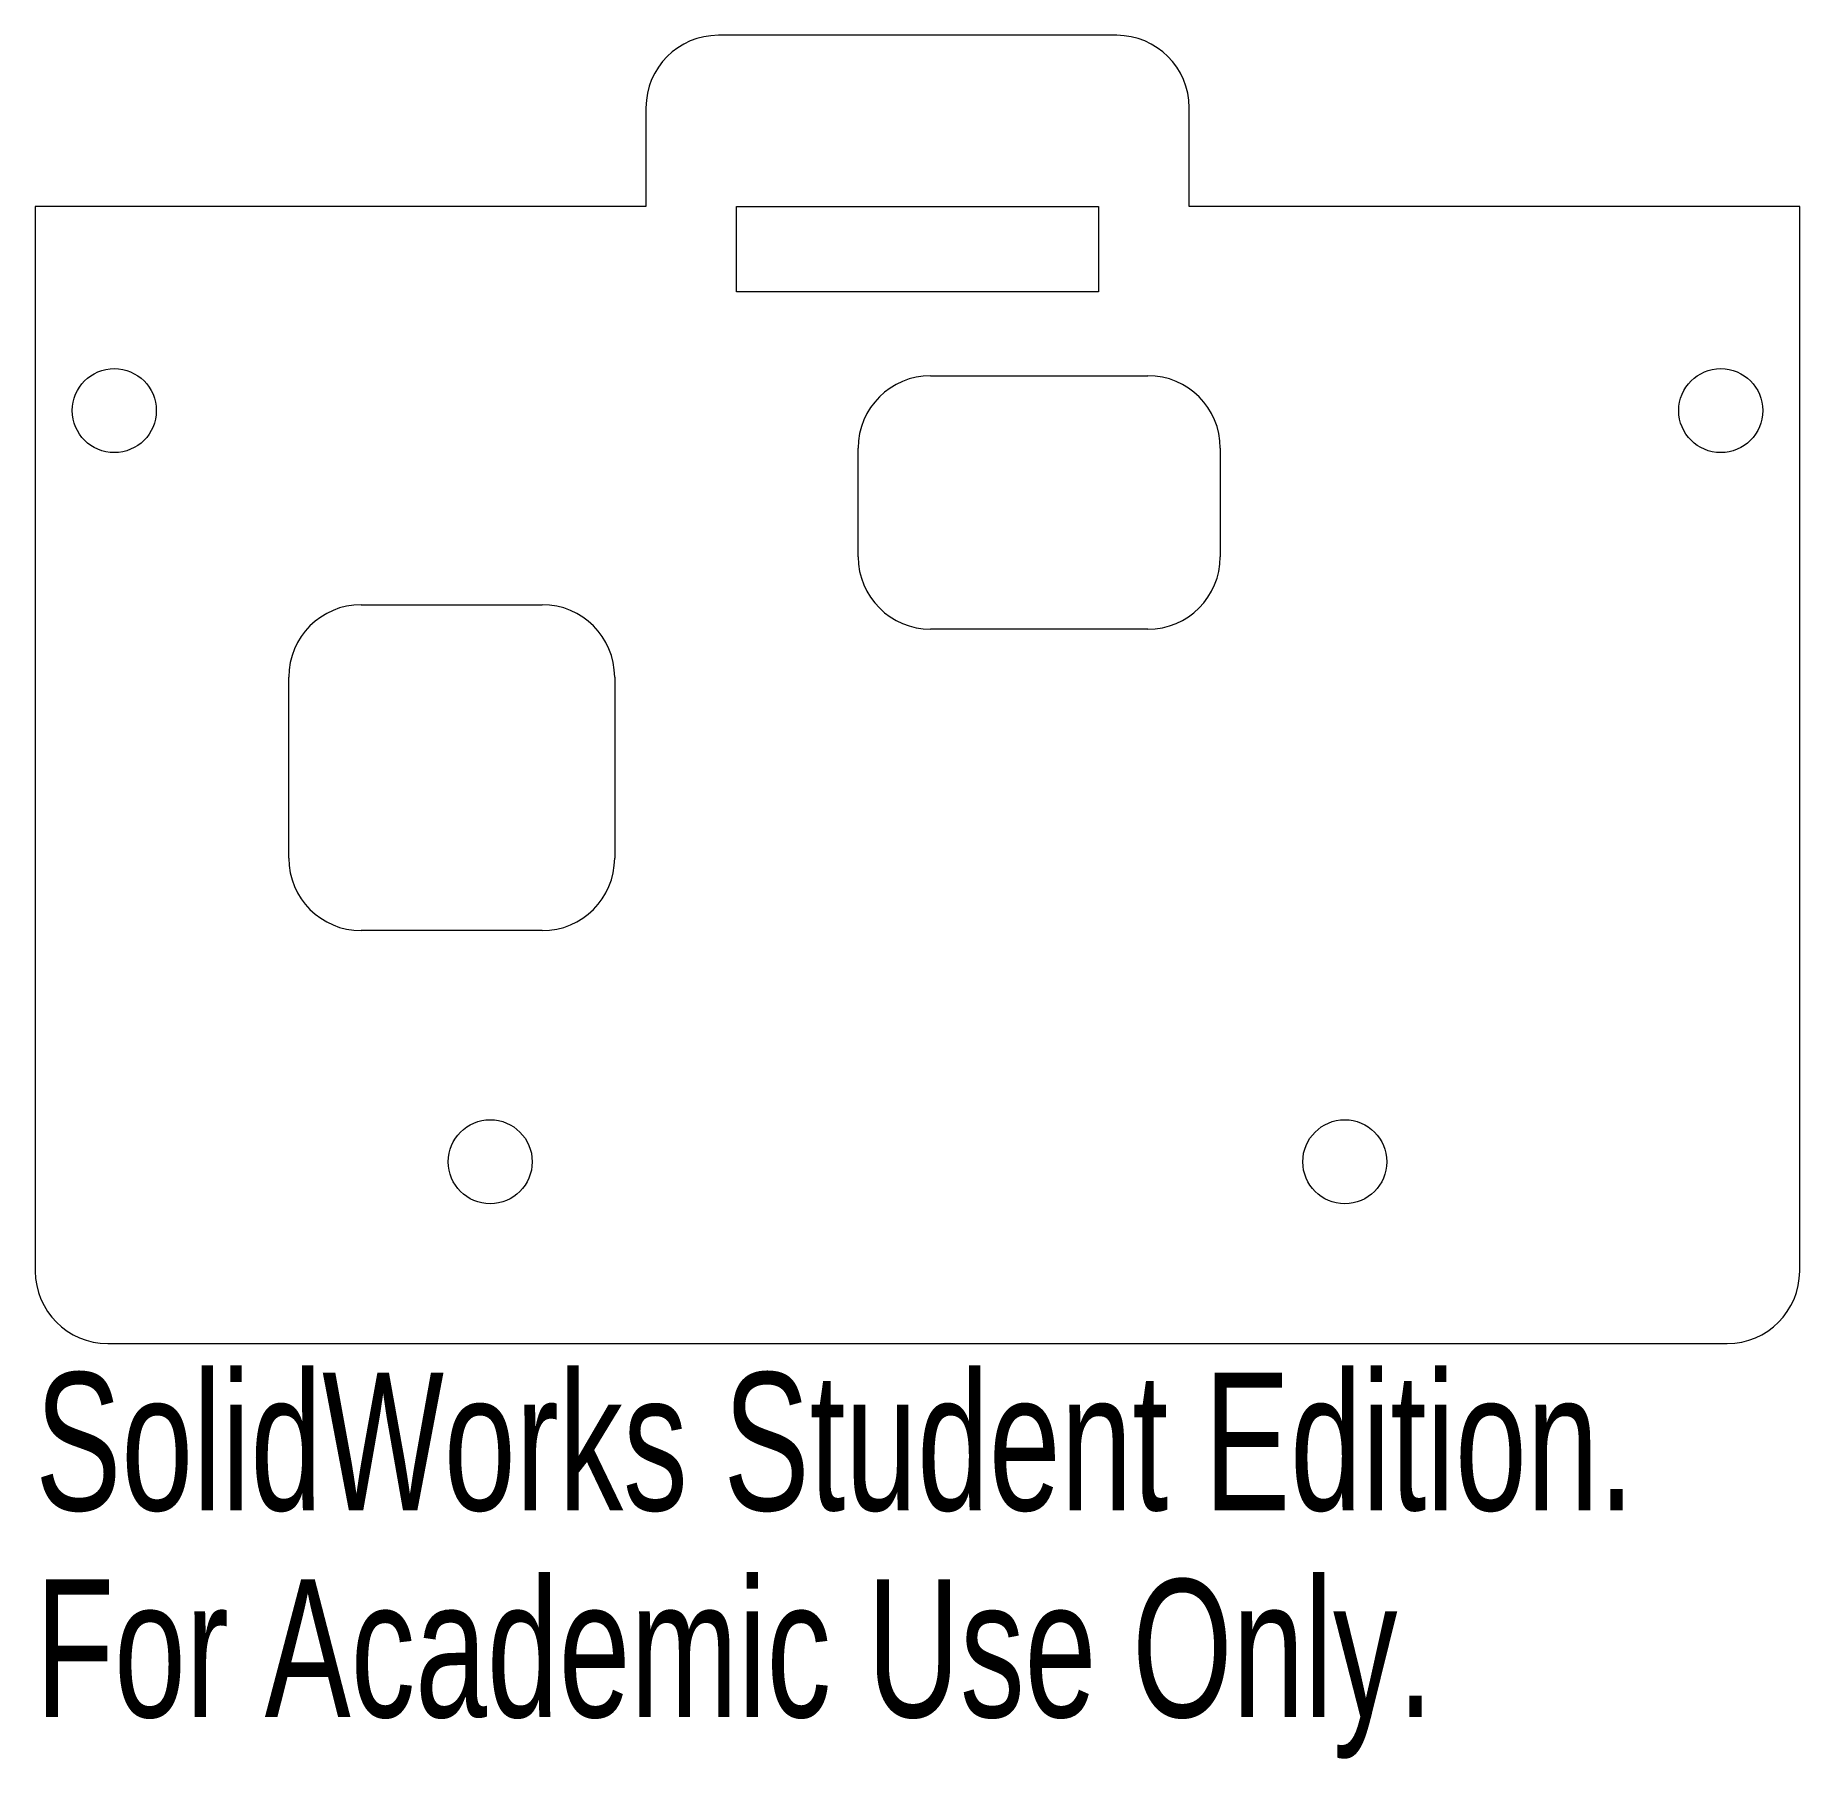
# Model space of a CAD drawing. Header units: inches. Extents: x 0 to 2.44, y -0.57 to 1.81.
import ezdxf

# ---------------------------------------------------------------- set-up
doc = ezdxf.new("R2010")
doc.units = ezdxf.units.IN
doc.header["$MEASUREMENT"] = 0
doc.styles.add('SLDTEXTSTYLE0', font='TXT', dxfattribs={"width": 0.7})

msp = doc.modelspace()

# ---------------------------------------------------------------- linework, layer by layer
at = {"color": 7, "linetype": 'Continuous', "lineweight": 15}
for p, q in [((1.4932, 1.8062), (0.9432, 1.8062)), ((0.8432, 1.7062), (0.8432, 1.57)), ((1.5932, 1.57), (1.5932, 1.7062)), ((0.8432, 1.57), (0, 1.57)), ((0, 1.57), (0, 0.1)), ((0.9682, 1.4519), (0.9682, 1.57)), ((0.9682, 1.57), (1.4682, 1.57)), ((1.4682, 1.57), (1.4682, 1.4519)), ((2.4362, 1.57), (1.5932, 1.57)), ((2.4362, 0.1), (2.4362, 1.57)), ((1.4682, 1.4519), (0.9682, 1.4519)), ((1.2362, 1.3362), (1.5362, 1.3362)), ((1.1362, 1.0862), (1.1362, 1.2362)), ((1.6362, 1.2362), (1.6362, 1.0862)), ((0.45, 1.02), (0.7, 1.02)), ((1.5362, 0.9862), (1.2362, 0.9862)), ((0.35, 0.67), (0.35, 0.92)), ((0.8, 0.92), (0.8, 0.67)), ((0.7, 0.57), (0.45, 0.57)), ((0.1, 0), (2.3362, 0))]:
    msp.add_line(p, q, dxfattribs=at)
for centre in [(0.1091, 1.288), (2.3272, 1.288), (0.6281, 0.2509), (1.8081, 0.2509)]:
    msp.add_circle(centre, 0.058, dxfattribs=at)
for centre, start, end in [((0.9432, 1.7062), 90, 180), ((1.4932, 1.7062), 0, 90), ((1.2362, 1.2362), 90, 180), ((1.5362, 1.2362), 0, 90), ((1.2362, 1.0862), 180, 270), ((1.5362, 1.0862), 270, 0), ((0.45, 0.92), 90, 180), ((0.7, 0.92), 0, 90), ((0.45, 0.67), 180, 270), ((0.7, 0.67), 270, 0), ((0.1, 0.1), 180, 270), ((2.3362, 0.1), 270, 0)]:
    msp.add_arc(centre, 0.1, start, end, dxfattribs=at)

# ---------------------------------------------------------------- texts
at = {"color": 7, "linetype": 'Continuous', "char_height": 0.1903, "attachment_point": 1, "style": 'SLDTEXTSTYLE0'}
for s, insert in [('SolidWorks Student Edition.', (0, -0.0401)), ('For Academic Use Only.', (0, -0.3256))]:
    msp.add_mtext(s, dxfattribs=dict(at, insert=insert))

doc.saveas('drawing.dxf')
